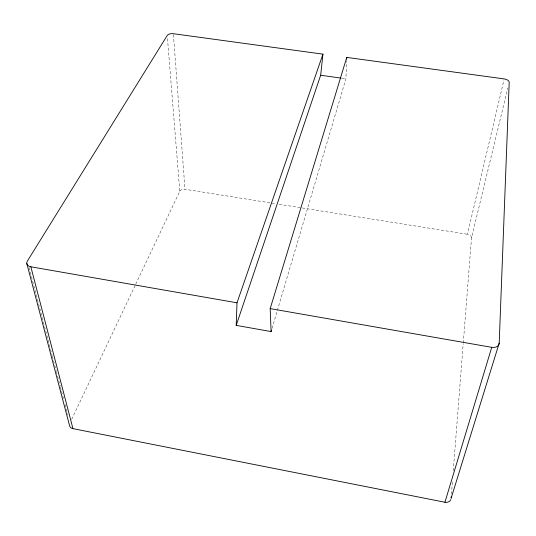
<?xml version="1.0" encoding="UTF-8"?>
<svg xmlns="http://www.w3.org/2000/svg" width="536" height="536" viewBox="0 0 536 536"><rect width="100%" height="100%" fill="white"/><g stroke="black" fill="none" stroke-linecap="round" stroke-linejoin="round"><path stroke-width="0.4" stroke-dasharray="2.68 2.01" d="M272.04 328.367L345.914 78.765L346.638 60.695M451.439 494.112L452.485 480.759M453.268 470.742L463.205 343.857M463.272 343.02L471.513 237.843L507.827 87.998M471.513 237.843A4.409 2.874 12.3 0 0 467.412 234.279L504.008 79.737M71.683 419.346L135.394 284.897M135.755 284.14L179.781 191.231L167.373 37.131M341.841 78.196L345.914 78.765M179.781 191.231A4.188 2.673 -3.4 0 1 184.994 189.275L275.826 203.747M279.129 204.276L301.426 207.827M302.25 207.961L467.412 234.279M29.071 267.524L52.126 355.402M52.34 356.206L56.146 370.718M56.36 371.528L60.166 386.041M60.38 386.845L63.764 399.742M65.03 404.58L67.784 415.058M173.423 34.538L184.994 189.275"/><path stroke-width="0.8" d="M271.564 329.975L271.089 331.583L236.202 325.365L237.006 302.813L322.94 54.149L173.356 33.708A4.884 2.486 -1.8 0 0 167.239 35.463L27.383 261.072A7.002 4.576 -12.7 0 0 30.854 266.787L72.95 428.639L444.927 502.252A5.956 4.985 27.4 0 0 450.81 499.565M451.238 496.617L451.111 498.286L499.197 343.161L509.2 82.33A5.179 2.707 9.7 0 0 504.195 78.919L346.765 57.406L270.178 308.615L271.089 331.583M346.705 59.047L346.765 57.406M236.202 325.365L320.662 75.241L322.94 54.149M444.927 502.252L491.733 347.328A7.377 5.306 17.9 0 0 499.197 343.161M320.662 75.241L341.03 78.088M30.854 266.787L237.006 302.813M270.178 308.615L491.733 347.328M26.8 263.518L69.526 425.497A5.702 4.429 -19.9 0 0 72.95 428.639"/></g></svg>
